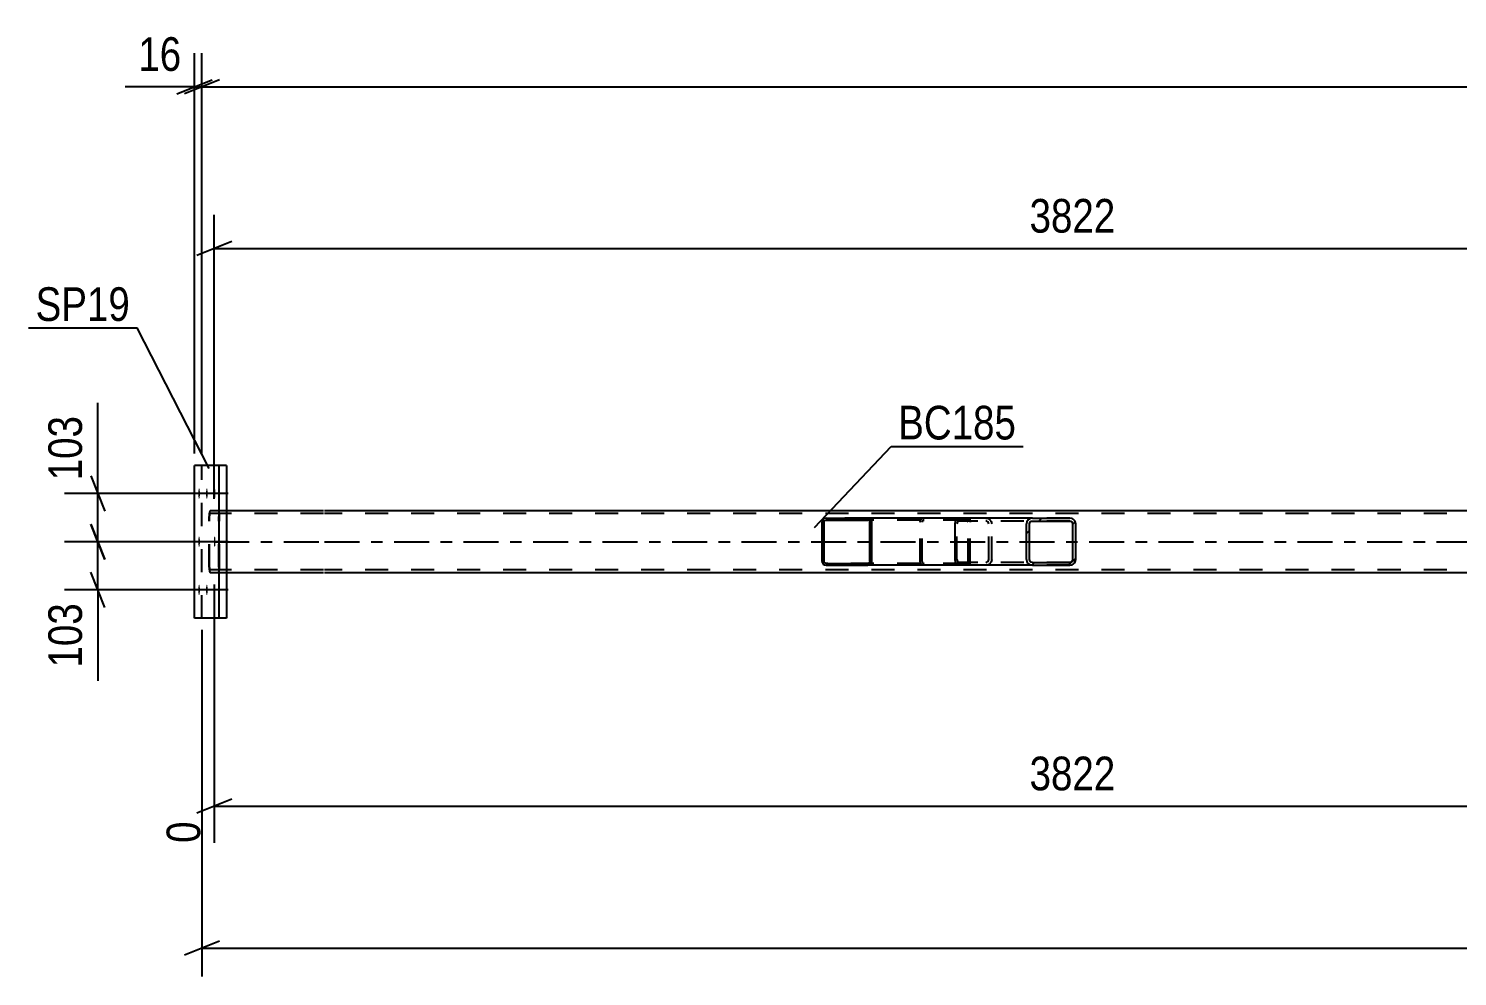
# Model space of a CAD drawing. Header units: millimetres. Extents: x 0 to 1779, y 0 to 560.
# Drawn here: x 1088.5 to 1210.2, y 154.3 to 235 of the extents above; entities that cross this region are included whole.
import ezdxf

# ---------------------------------------------------------------- set-up
doc = ezdxf.new("R2010")
doc.units = ezdxf.units.MM
doc.linetypes.add('DXK_LINE_DOT2', pattern=[3.9198, 1.9599, -1.9599])
doc.linetypes.add('DXK_LINE_DOT3', pattern=[5.9187, 2.979, -0.9799, 0.9799, -0.9799])
doc.styles.add('Arial Narrow', font='ARIALN.TTF', dxfattribs={"height": 0.2})

# ---------------------------------------------------------------- blocks, each defined once
blk = doc.blocks.new('Part-814185208-5528 - 5393')
at = {"linetype": 'Continuous'}
h = blk.add_hatch(dxfattribs=at)
h.set_pattern_fill('', scale=0.7, style=0, pattern_type=0)
h.set_pattern_definition([(45, (1177.6108, 192.9664), (-1.57154, 1.57154), [])])
h.paths.add_polyline_path([(1177.65, 192.78), (1177.61, 192.97), (1177.5, 193.12), (1177.34, 193.23), (1177.15, 193.26), (1173.96, 193.26), (1173.77, 193.23), (1173.61, 193.12), (1173.5, 192.97), (1173.46, 192.78), (1173.46, 189.74), (1173.5, 189.56), (1173.61, 189.4), (1173.77, 189.3), (1173.96, 189.26), (1177.15, 189.26), (1177.34, 189.3), (1177.5, 189.4), (1177.61, 189.56), (1177.65, 189.74)])
h.paths.add_polyline_path([(1177.38, 189.65), (1177.32, 189.57), (1177.24, 189.52), (1177.15, 189.5), (1173.96, 189.5), (1173.87, 189.52), (1173.78, 189.57), (1173.73, 189.65), (1173.71, 189.74), (1173.71, 192.78), (1173.73, 192.87), (1173.78, 192.95), (1173.87, 193), (1173.96, 193.02), (1177.15, 193.02), (1177.24, 193), (1177.32, 192.95), (1177.38, 192.87), (1177.4, 192.78), (1177.4, 189.74)])
at = {"color": 2, "linetype": 'Continuous'}
for p, q in [((1167.39, 192.78), (1167.41, 192.97)), ((1167.39, 189.74), (1167.39, 192.78)), ((1167.41, 192.97), (1167.47, 193.12)), ((1167.47, 193.12), (1167.56, 193.23)), ((1167.56, 193.23), (1167.66, 193.26)), ((1173.96, 193.26), (1167.66, 193.26)), ((1173.5, 192.97), (1173.46, 192.78)), ((1173.46, 189.74), (1173.46, 192.78)), ((1173.71, 192.78), (1173.73, 192.87)), ((1173.71, 189.74), (1173.71, 192.78)), ((1173.73, 192.87), (1173.78, 192.95)), ((1173.96, 193.26), (1173.77, 193.23)), ((1173.78, 192.95), (1173.87, 193)), ((1173.87, 193), (1173.96, 193.02)), ((1173.96, 193.26), (1177.15, 193.26)), ((1173.96, 193.02), (1177.15, 193.02)), ((1177.34, 193.23), (1177.15, 193.26)), ((1177.15, 193.02), (1177.24, 193)), ((1177.24, 193), (1177.32, 192.95)), ((1177.32, 192.95), (1177.38, 192.87)), ((1177.38, 192.87), (1177.4, 192.78)), ((1177.4, 189.74), (1177.4, 192.78)), ((1177.65, 192.78), (1177.61, 192.97)), ((1177.65, 189.74), (1177.65, 192.78)), ((1167.41, 189.56), (1167.39, 189.74)), ((1167.47, 189.4), (1167.41, 189.56)), ((1167.56, 189.3), (1167.47, 189.4)), ((1167.66, 189.26), (1167.56, 189.3)), ((1173.96, 189.26), (1167.66, 189.26)), ((1173.46, 189.74), (1173.5, 189.56)), ((1173.73, 189.65), (1173.71, 189.74)), ((1173.78, 189.57), (1173.73, 189.65)), ((1173.77, 189.3), (1173.96, 189.26)), ((1173.87, 189.52), (1173.78, 189.57)), ((1173.96, 189.5), (1173.87, 189.52)), ((1173.96, 189.5), (1177.15, 189.5)), ((1173.96, 189.26), (1177.15, 189.26)), ((1177.24, 189.52), (1177.15, 189.5)), ((1177.15, 189.26), (1177.34, 189.3)), ((1177.32, 189.57), (1177.24, 189.52)), ((1177.38, 189.65), (1177.32, 189.57)), ((1177.4, 189.74), (1177.38, 189.65)), ((1177.61, 189.56), (1177.65, 189.74))]:
    blk.add_line(p, q, dxfattribs=at)
at = {"color": 7, "linetype": 'DXK_LINE_DOT2'}
for p, q in [((1167.54, 192.87), (1167.53, 192.78)), ((1167.53, 189.74), (1167.53, 192.78)), ((1167.57, 192.95), (1167.54, 192.87)), ((1167.61, 193), (1167.57, 192.95)), ((1167.66, 193.02), (1167.61, 193)), ((1177.15, 193.02), (1167.66, 193.02)), ((1168.65, 193.02), (1168.65, 193.26)), ((1170, 193.26), (1170.19, 193.23)), ((1170.09, 193), (1170, 193.02)), ((1170.17, 192.95), (1170.09, 193)), ((1170.23, 192.87), (1170.17, 192.95)), ((1170.25, 192.78), (1170.23, 192.87)), ((1170.25, 189.74), (1170.25, 192.78)), ((1170.46, 192.97), (1170.5, 192.78)), ((1170.5, 189.74), (1170.5, 192.78)), ((1177.15, 193.26), (1173.96, 193.26)), ((1167.53, 189.74), (1167.54, 189.65)), ((1167.54, 189.65), (1167.57, 189.57)), ((1167.57, 189.57), (1167.61, 189.52)), ((1167.61, 189.52), (1167.66, 189.5)), ((1177.15, 189.5), (1167.66, 189.5)), ((1168.65, 189.26), (1168.65, 189.5)), ((1170, 189.5), (1170.09, 189.52)), ((1170.19, 189.3), (1170, 189.26)), ((1170.09, 189.52), (1170.17, 189.57)), ((1170.17, 189.57), (1170.23, 189.65)), ((1170.23, 189.65), (1170.25, 189.74)), ((1170.5, 189.74), (1170.46, 189.56)), ((1177.15, 189.26), (1173.96, 189.26))]:
    blk.add_line(p, q, dxfattribs=at)
for centre, start, end in [((1170.01, 192.77), 23.8494, 68.8059), ((1170.01, 189.76), 291.1941, 336.1506)]:
    blk.add_arc(centre, 0.492, start, end, dxfattribs=at)
at = {"color": 2, "linetype": 'Continuous'}
for centre, start, end in [((1173.95, 192.77), 111.1941, 156.1506), ((1177.16, 192.77), 23.8494, 68.8059), ((1173.95, 189.76), 203.8494, 248.8059), ((1177.16, 189.76), 291.1941, 336.1506)]:
    blk.add_arc(centre, 0.492, start, end, dxfattribs=at)
blk = doc.blocks.new('Part-814185208-5529 - 5393')
at = {"linetype": 'Continuous'}
h = blk.add_hatch(dxfattribs=at)
h.set_pattern_fill('', scale=0.7, style=0, pattern_type=0)
h.set_pattern_definition([(45, (1160.2786, 193.0652), (-1.57154, 1.57154), [])])
h.paths.add_polyline_path([(1160.3, 192.94), (1160.28, 193.07), (1160.2, 193.17), (1160.09, 193.24), (1159.96, 193.26), (1156.39, 193.26), (1156.26, 193.24), (1156.15, 193.17), (1156.07, 193.07), (1156.05, 192.94), (1156.05, 189.58), (1156.07, 189.46), (1156.15, 189.36), (1156.26, 189.29), (1156.39, 189.26), (1159.96, 189.26), (1160.09, 189.29), (1160.2, 189.36), (1160.28, 189.46), (1160.3, 189.58)])
h.paths.add_polyline_path([(1160.12, 189.52), (1160.08, 189.47), (1160.03, 189.43), (1159.96, 189.42), (1156.39, 189.42), (1156.32, 189.43), (1156.27, 189.47), (1156.23, 189.52), (1156.22, 189.58), (1156.22, 192.94), (1156.23, 193), (1156.27, 193.06), (1156.32, 193.09), (1156.39, 193.1), (1159.96, 193.1), (1160.03, 193.09), (1160.08, 193.06), (1160.12, 193), (1160.13, 192.94), (1160.13, 189.58)])
at = {"color": 2, "linetype": 'Continuous'}
for p, q in [((1156.07, 193.07), (1156.05, 192.94)), ((1156.05, 189.58), (1156.05, 192.94)), ((1156.22, 192.94), (1156.23, 193)), ((1156.22, 189.58), (1156.22, 192.94)), ((1156.23, 193), (1156.27, 193.06)), ((1156.39, 193.26), (1156.26, 193.24)), ((1156.27, 193.06), (1156.32, 193.09)), ((1156.32, 193.09), (1156.39, 193.1)), ((1156.39, 193.26), (1159.96, 193.26)), ((1156.39, 193.1), (1159.96, 193.1)), ((1167.66, 193.26), (1159.96, 193.26)), ((1160.09, 193.24), (1159.96, 193.26)), ((1159.96, 193.1), (1160.03, 193.09)), ((1160.03, 193.09), (1160.08, 193.06)), ((1160.08, 193.06), (1160.12, 193)), ((1160.12, 193), (1160.13, 192.94)), ((1160.13, 189.58), (1160.13, 192.94)), ((1160.3, 192.94), (1160.28, 193.07)), ((1160.3, 189.58), (1160.3, 192.94)), ((1156.05, 189.58), (1156.07, 189.46)), ((1156.23, 189.52), (1156.22, 189.58)), ((1156.27, 189.47), (1156.23, 189.52)), ((1156.26, 189.29), (1156.39, 189.26)), ((1156.32, 189.43), (1156.27, 189.47)), ((1156.39, 189.42), (1156.32, 189.43)), ((1156.39, 189.42), (1159.96, 189.42)), ((1156.39, 189.26), (1159.96, 189.26)), ((1160.03, 189.43), (1159.96, 189.42)), ((1159.96, 189.26), (1160.09, 189.29)), ((1167.66, 189.26), (1159.96, 189.26)), ((1160.08, 189.47), (1160.03, 189.43)), ((1160.12, 189.52), (1160.08, 189.47)), ((1160.13, 189.58), (1160.12, 189.52)), ((1160.28, 189.46), (1160.3, 189.58))]:
    blk.add_line(p, q, dxfattribs=at)
at = {"color": 7, "linetype": 'DXK_LINE_DOT2'}
for p, q in [((1159.96, 193.26), (1156.39, 193.26)), ((1168.31, 193.1), (1156.39, 193.1)), ((1164.4, 192.94), (1164.42, 193.07)), ((1164.4, 189.58), (1164.4, 192.94)), ((1164.58, 193), (1164.57, 192.94)), ((1164.57, 189.58), (1164.57, 192.94)), ((1164.62, 193.06), (1164.58, 193)), ((1164.61, 193.24), (1164.74, 193.26)), ((1164.62, 193.06), (1164.63, 193.07)), ((1164.63, 193.07), (1164.67, 193.09)), ((1164.67, 193.09), (1164.74, 193.1)), ((1168.31, 193.26), (1167.66, 193.26)), ((1168.31, 193.26), (1168.44, 193.24)), ((1168.38, 193.09), (1168.31, 193.1)), ((1168.43, 193.06), (1168.38, 193.09)), ((1168.47, 193), (1168.43, 193.06)), ((1168.48, 192.94), (1168.47, 193)), ((1168.48, 189.58), (1168.48, 192.94)), ((1168.63, 193.07), (1168.65, 192.97)), ((1168.65, 192.97), (1168.65, 192.94)), ((1168.65, 189.58), (1168.65, 192.94)), ((1168.31, 189.42), (1156.39, 189.42)), ((1159.96, 189.26), (1156.39, 189.26)), ((1164.42, 189.46), (1164.4, 189.58)), ((1164.57, 189.58), (1164.58, 189.52)), ((1164.58, 189.52), (1164.62, 189.47)), ((1164.74, 189.26), (1164.61, 189.29)), ((1164.62, 189.47), (1164.63, 189.46)), ((1164.63, 189.46), (1164.67, 189.43)), ((1164.67, 189.43), (1164.74, 189.42)), ((1168.31, 189.26), (1167.66, 189.26)), ((1168.31, 189.42), (1168.38, 189.43)), ((1168.44, 189.29), (1168.31, 189.26)), ((1168.38, 189.43), (1168.43, 189.47)), ((1168.43, 189.47), (1168.47, 189.52)), ((1168.47, 189.52), (1168.48, 189.58)), ((1168.65, 189.56), (1168.63, 189.46)), ((1168.65, 189.58), (1168.65, 189.56))]:
    blk.add_line(p, q, dxfattribs=at)
at = {"color": 2, "linetype": 'Continuous'}
for centre, start, end in [((1156.38, 192.93), 110.7583, 155.68), ((1159.98, 192.93), 24.32, 69.2417), ((1156.38, 189.6), 204.32, 249.2417), ((1159.98, 189.6), 290.7583, 335.68)]:
    blk.add_arc(centre, 0.331, start, end, dxfattribs=at)
at = {"color": 7, "linetype": 'DXK_LINE_DOT2'}
for centre, start, end in [((1164.72, 192.93), 110.7583, 155.68), ((1168.33, 192.93), 24.32, 69.2417), ((1164.72, 189.6), 204.32, 249.2417), ((1168.33, 189.6), 290.7583, 335.68)]:
    blk.add_arc(centre, 0.331, start, end, dxfattribs=at)
blk = doc.blocks.new('Part-814185208-5535 - 5393')
at = {"color": 2, "linetype": 'Continuous'}
for p, q in [((1105.34, 197.76), (1102.6, 197.76)), ((1102.6, 184.76), (1102.6, 197.76)), ((1104.71, 184.76), (1104.71, 197.76)), ((1105.34, 197.76), (1105.34, 184.76)), ((1105.34, 184.76), (1102.6, 184.76))]:
    blk.add_line(p, q, dxfattribs=at)
at = {"color": 7, "linetype": 'DXK_LINE_DOT2'}
blk.add_line((1103.24, 184.76), (1103.24, 197.76), dxfattribs=at)
blk = doc.blocks.new('Part-814185208-5672 - 5393')
at = {"color": 7, "linetype": 'DXK_LINE_DOT2'}
for p, q in [((1103.88, 193.76), (1103.86, 193.61)), ((1103.86, 193.61), (1103.86, 193.42)), ((1103.9, 193.87), (1103.88, 193.76)), ((1103.89, 193.42), (1103.9, 193.51)), ((1103.93, 193.9), (1103.9, 193.87)), ((1103.9, 193.51), (1103.91, 193.59)), ((1103.91, 193.59), (1103.92, 193.64)), ((1103.92, 193.64), (1103.93, 193.66)), ((1105.34, 193.9), (1103.93, 193.9)), ((1113.58, 193.66), (1103.93, 193.66)), ((1104.67, 193.87), (1104.64, 193.9)), ((1104.64, 193.66), (1104.66, 193.64)), ((1104.66, 193.64), (1104.67, 193.59)), ((1104.7, 193.76), (1104.67, 193.87)), ((1104.67, 193.59), (1104.68, 193.51)), ((1104.68, 193.51), (1104.68, 193.42)), ((1104.72, 193.61), (1104.7, 193.76)), ((1104.72, 193.42), (1104.72, 193.61)), ((1687.46, 193.66), (1113.68, 193.66)), ((1103.86, 189.1), (1103.86, 193.42)), ((1103.89, 189.1), (1103.89, 193.42)), ((1104.68, 189.1), (1104.68, 193.42)), ((1104.72, 189.1), (1104.72, 193.42)), ((1103.86, 189.1), (1103.86, 188.92)), ((1103.86, 188.92), (1103.88, 188.76)), ((1103.88, 188.76), (1103.9, 188.66)), ((1103.9, 189.01), (1103.89, 189.1)), ((1103.91, 188.93), (1103.9, 189.01)), ((1103.9, 188.66), (1103.93, 188.62)), ((1103.92, 188.88), (1103.91, 188.93)), ((1103.93, 188.86), (1103.92, 188.88)), ((1113.58, 188.86), (1103.93, 188.86)), ((1105.34, 188.62), (1103.93, 188.62)), ((1104.66, 188.88), (1104.64, 188.86)), ((1104.64, 188.62), (1104.67, 188.66)), ((1104.67, 188.93), (1104.66, 188.88)), ((1104.68, 189.01), (1104.67, 188.93)), ((1104.67, 188.66), (1104.7, 188.76)), ((1104.68, 189.1), (1104.68, 189.01)), ((1104.7, 188.76), (1104.72, 188.92)), ((1104.72, 188.92), (1104.72, 189.1)), ((1687.46, 188.86), (1113.68, 188.86))]:
    blk.add_line(p, q, dxfattribs=at)
at = {"color": 2, "linetype": 'Continuous'}
for p, q in [((1113.58, 193.9), (1105.34, 193.9)), ((1249.67, 193.9), (1113.68, 193.9)), ((1113.58, 188.62), (1105.34, 188.62)), ((1249.67, 188.62), (1113.68, 188.62))]:
    blk.add_line(p, q, dxfattribs=at)
at = {"color": 7, "linetype": 'DXK_LINE_DOT3'}
for p, q in [((1104.29, 191.26), (1113.58, 191.26)), ((1113.68, 191.26), (1687.46, 191.26))]:
    blk.add_line(p, q, dxfattribs=at)
blk = doc.blocks.new('Bolt-814185208-5674 - 5393')
at = {"linetype": 'Continuous'}
for points in [[(1103.06, 195.36), (1103.06, 195.27), (1103.06, 195.18), (1103.05, 195.1), (1103.04, 195.04), (1103.03, 194.98), (1103.02, 194.94), (1103, 194.93), (1102.99, 194.93), (1102.97, 194.94), (1102.96, 194.98), (1102.95, 195.04), (1102.94, 195.1), (1102.93, 195.18), (1102.92, 195.27), (1102.92, 195.36), (1102.92, 195.45), (1102.93, 195.54), (1102.94, 195.62), (1102.95, 195.69), (1102.96, 195.74), (1102.97, 195.78), (1102.99, 195.8), (1103, 195.8), (1103.02, 195.78), (1103.03, 195.74), (1103.04, 195.69), (1103.05, 195.62), (1103.06, 195.54), (1103.06, 195.45)], [(1103.73, 195.36), (1103.73, 195.27), (1103.72, 195.18), (1103.71, 195.1), (1103.7, 195.04), (1103.69, 194.98), (1103.68, 194.94), (1103.66, 194.93), (1103.65, 194.93), (1103.63, 194.94), (1103.62, 194.98), (1103.61, 195.04), (1103.6, 195.1), (1103.59, 195.18), (1103.59, 195.27), (1103.59, 195.36), (1103.59, 195.45), (1103.59, 195.54), (1103.6, 195.62), (1103.61, 195.69), (1103.62, 195.74), (1103.63, 195.78), (1103.65, 195.8), (1103.66, 195.8), (1103.68, 195.78), (1103.69, 195.74), (1103.7, 195.69), (1103.71, 195.62), (1103.72, 195.54), (1103.73, 195.45)], [(1104.39, 195.36), (1104.39, 195.27), (1104.39, 195.18), (1104.38, 195.1), (1104.37, 195.04), (1104.36, 194.98), (1104.34, 194.94), (1104.33, 194.93), (1104.31, 194.93), (1104.3, 194.94), (1104.28, 194.98), (1104.27, 195.04), (1104.26, 195.1), (1104.26, 195.18), (1104.25, 195.27), (1104.25, 195.36), (1104.25, 195.45), (1104.26, 195.54), (1104.26, 195.62), (1104.27, 195.69), (1104.28, 195.74), (1104.3, 195.78), (1104.31, 195.8), (1104.33, 195.8), (1104.34, 195.78), (1104.36, 195.74), (1104.37, 195.69), (1104.38, 195.62), (1104.39, 195.54), (1104.39, 195.45)], [(1103.06, 191.26), (1103.06, 191.17), (1103.06, 191.08), (1103.05, 191), (1103.04, 190.94), (1103.03, 190.88), (1103.02, 190.84), (1103, 190.83), (1102.99, 190.83), (1102.97, 190.84), (1102.96, 190.88), (1102.95, 190.94), (1102.94, 191), (1102.93, 191.08), (1102.92, 191.17), (1102.92, 191.26), (1102.92, 191.35), (1102.93, 191.44), (1102.94, 191.52), (1102.95, 191.59), (1102.96, 191.64), (1102.97, 191.68), (1102.99, 191.7), (1103, 191.7), (1103.02, 191.68), (1103.03, 191.64), (1103.04, 191.59), (1103.05, 191.52), (1103.06, 191.44), (1103.06, 191.35)], [(1104.39, 191.26), (1104.39, 191.17), (1104.39, 191.08), (1104.38, 191), (1104.37, 190.94), (1104.36, 190.88), (1104.34, 190.84), (1104.33, 190.83), (1104.31, 190.83), (1104.3, 190.84), (1104.28, 190.88), (1104.27, 190.94), (1104.26, 191), (1104.26, 191.08), (1104.25, 191.17), (1104.25, 191.26), (1104.25, 191.35), (1104.26, 191.44), (1104.26, 191.52), (1104.27, 191.59), (1104.28, 191.64), (1104.3, 191.68), (1104.31, 191.7), (1104.33, 191.7), (1104.34, 191.68), (1104.36, 191.64), (1104.37, 191.59), (1104.38, 191.52), (1104.39, 191.44), (1104.39, 191.35)], [(1103.06, 187.16), (1103.06, 187.07), (1103.06, 186.98), (1103.05, 186.9), (1103.04, 186.84), (1103.03, 186.78), (1103.02, 186.74), (1103, 186.73), (1102.99, 186.73), (1102.97, 186.74), (1102.96, 186.78), (1102.95, 186.84), (1102.94, 186.9), (1102.93, 186.98), (1102.92, 187.07), (1102.92, 187.16), (1102.92, 187.25), (1102.93, 187.34), (1102.94, 187.42), (1102.95, 187.49), (1102.96, 187.54), (1102.97, 187.58), (1102.99, 187.6), (1103, 187.6), (1103.02, 187.58), (1103.03, 187.54), (1103.04, 187.49), (1103.05, 187.42), (1103.06, 187.34), (1103.06, 187.25)], [(1103.73, 187.16), (1103.73, 187.07), (1103.72, 186.98), (1103.71, 186.9), (1103.7, 186.84), (1103.69, 186.78), (1103.68, 186.74), (1103.66, 186.73), (1103.65, 186.73), (1103.63, 186.74), (1103.62, 186.78), (1103.61, 186.84), (1103.6, 186.9), (1103.59, 186.98), (1103.59, 187.07), (1103.59, 187.16), (1103.59, 187.25), (1103.59, 187.34), (1103.6, 187.42), (1103.61, 187.49), (1103.62, 187.54), (1103.63, 187.58), (1103.65, 187.6), (1103.66, 187.6), (1103.68, 187.58), (1103.69, 187.54), (1103.7, 187.49), (1103.71, 187.42), (1103.72, 187.34), (1103.73, 187.25)], [(1104.39, 187.16), (1104.39, 187.07), (1104.39, 186.98), (1104.38, 186.9), (1104.37, 186.84), (1104.36, 186.78), (1104.34, 186.74), (1104.33, 186.73), (1104.31, 186.73), (1104.3, 186.74), (1104.28, 186.78), (1104.27, 186.84), (1104.26, 186.9), (1104.26, 186.98), (1104.25, 187.07), (1104.25, 187.16), (1104.25, 187.25), (1104.26, 187.34), (1104.26, 187.42), (1104.27, 187.49), (1104.28, 187.54), (1104.3, 187.58), (1104.31, 187.6), (1104.33, 187.6), (1104.34, 187.58), (1104.36, 187.54), (1104.37, 187.49), (1104.38, 187.42), (1104.39, 187.34), (1104.39, 187.25)]]:
    blk.add_hatch(color=1, dxfattribs=at).paths.add_polyline_path(points)
at = {"color": 1, "linetype": 'Continuous'}
for p, q in [((1104.14, 195.36), (1100.86, 195.36)), ((1104.8, 195.36), (1101.53, 195.36)), ((1105.46, 195.36), (1102.19, 195.36)), ((1104.14, 191.26), (1100.86, 191.26)), ((1105.46, 191.26), (1102.19, 191.26)), ((1104.14, 187.16), (1100.86, 187.16)), ((1104.8, 187.16), (1101.53, 187.16)), ((1105.46, 187.16), (1102.19, 187.16))]:
    blk.add_line(p, q, dxfattribs=at)
blk = doc.blocks.new('StraightDimension-814185208-10852 - 5393')
at = {"color": 7, "linetype": 'Continuous'}
for p, q in [((1102.6, 198.76), (1102.6, 232.85)), ((1103.24, 198.76), (1103.24, 232.85)), ((1102.6, 230), (1096.7, 230)), ((1102.6, 230), (1096.7, 230)), ((1101.1, 229.4), (1104.1, 230.6)), ((1104.74, 230.6), (1101.74, 229.4)), ((1102.6, 230), (1103.24, 230))]:
    blk.add_line(p, q, dxfattribs=at)
at = {"color": 0}
blk.add_wipeout([(1102.08, 230.75), (1102.08, 234.95), (1097.22, 234.95), (1097.22, 230.75)], dxfattribs=at)
at = {"color": 3, "style": 'Arial Narrow'}
blk.add_text('16', height=2.863, dxfattribs=at).set_placement((1097.82, 231.35))
blk = doc.blocks.new('StraightDimension-814185208-5780 - 5393')
at = {"color": 7, "linetype": 'Continuous'}
for p, q in [((1093.77, 192.76), (1094.97, 189.76)), ((1101.99, 191.26), (1091.52, 191.26)), ((1094.37, 187.16), (1094.37, 191.26)), ((1094.97, 185.66), (1093.77, 188.66)), ((1102.66, 187.16), (1091.52, 187.16)), ((1094.37, 187.16), (1094.37, 179.43)), ((1094.37, 187.16), (1094.37, 179.43))]:
    blk.add_line(p, q, dxfattribs=at)
at = {"color": 0}
blk.add_wipeout([(1093.62, 186.64), (1089.42, 186.64), (1089.42, 179.95), (1093.62, 179.95)], dxfattribs=at)
at = {"color": 3, "style": 'Arial Narrow'}
blk.add_text('103', height=2.863, rotation=90.0002, dxfattribs=at).set_placement((1093.02, 180.55))
blk = doc.blocks.new('StraightDimension-814185208-5714 - 5393')
at = {"color": 7, "linetype": 'Continuous'}
for p, q in [((1104.29, 194.9), (1104.29, 219.08)), ((1250.47, 203.3), (1250.47, 219.08)), ((1105.79, 216.83), (1102.79, 215.63)), ((1248.97, 215.63), (1251.97, 216.83)), ((1104.29, 216.23), (1250.47, 216.23))]:
    blk.add_line(p, q, dxfattribs=at)
at = {"color": 0}
blk.add_wipeout([(1181.64, 216.98), (1181.64, 221.18), (1173.12, 221.18), (1173.12, 216.98)], dxfattribs=at)
at = {"color": 3, "style": 'Arial Narrow'}
blk.add_text('3822', height=2.863, dxfattribs=at).set_placement((1173.72, 217.58))
blk = doc.blocks.new('StraightDimension-814185208-5732 - 5393')
at = {"color": 7, "linetype": 'Continuous'}
for p, q in [((1104.29, 187.62), (1104.29, 165.62)), ((1250.47, 179.22), (1250.47, 160.14)), ((1105.79, 169.35), (1102.79, 168.15)), ((1248.97, 168.15), (1251.97, 169.35)), ((1104.29, 168.75), (1250.47, 168.75))]:
    blk.add_line(p, q, dxfattribs=at)
at = {"color": 0}
blk.add_wipeout([(1181.64, 169.5), (1181.64, 173.7), (1173.12, 173.7), (1173.12, 169.5)], dxfattribs=at)
at = {"color": 3, "style": 'Arial Narrow'}
blk.add_text('3822', height=2.863, dxfattribs=at).set_placement((1173.72, 170.1))
at = {"color": 0, "linetype": 'Continuous'}
for points in [[(1103.69, 168.05), (1099.49, 168.05), (1099.49, 165.02), (1103.69, 165.02)], [(1249.87, 168.05), (1245.67, 168.05), (1245.67, 159.54), (1249.87, 159.54)]]:
    blk.add_wipeout(points, dxfattribs=at)
at = {"color": 3, "linetype": 'Continuous', "style": 'Arial Narrow'}
for s, height, p in [('0', 2.86, (1103.09, 165.62)), ('3822', 2.863, (1249.27, 160.14))]:
    blk.add_text(s, height=height, rotation=90.0002, dxfattribs=at).set_placement(p)
blk = doc.blocks.new('StraightDimension-814185208-5793 - 5393')
at = {"color": 7, "linetype": 'Continuous'}
for p, q in [((1094.37, 195.36), (1094.37, 203.1)), ((1094.37, 195.36), (1094.37, 203.1)), ((1093.77, 196.86), (1094.97, 193.86)), ((1102.66, 195.36), (1091.52, 195.36)), ((1094.37, 191.26), (1094.37, 195.36)), ((1094.97, 189.76), (1093.77, 192.76)), ((1101.99, 191.26), (1091.52, 191.26))]:
    blk.add_line(p, q, dxfattribs=at)
at = {"color": 0}
blk.add_wipeout([(1093.62, 202.57), (1089.42, 202.57), (1089.42, 195.89), (1093.62, 195.89)], dxfattribs=at)
at = {"color": 3, "style": 'Arial Narrow'}
blk.add_text('103', height=2.863, rotation=90.0002, dxfattribs=at).set_placement((1093.02, 196.49))
blk = doc.blocks.new('StraightDimension-814185208-5807 - 5393')
at = {"color": 7, "linetype": 'Continuous'}
for p, q in [((1103.24, 183.76), (1103.24, 154.25)), ((1104.74, 157.25), (1101.74, 156.05)), ((1103.24, 156.65), (1696.08, 156.65))]:
    blk.add_line(p, q, dxfattribs=at)
blk = doc.blocks.new('StraightDimension-814185208-10851 - 5393')
at = {"color": 7, "linetype": 'Continuous'}
for p, q in [((1103.24, 198.76), (1103.24, 232.85)), ((1104.74, 230.6), (1101.74, 229.4)), ((1103.24, 230), (1696.08, 230))]:
    blk.add_line(p, q, dxfattribs=at)
blk = doc.blocks.new('Mark-814185208-5531 - 5393')
at = {"color": 0}
blk.add_wipeout([(1097.11, 210.06), (1097.11, 213.06), (1089.07, 213.06), (1089.07, 210.06)], dxfattribs=at)
blk.add_wipeout([(1097.11, 210.06), (1097.11, 213.06), (1089.07, 213.06), (1089.07, 210.06)], dxfattribs=at)
at = {"color": 30, "linetype": 'Continuous'}
for p in [(1088.47, 209.46), (1103.85, 197.49)]:
    blk.add_line(p, (1097.71, 209.46), dxfattribs=at)
at = {"color": 3, "style": 'Arial Narrow'}
blk.add_text('SP19', height=2.863, dxfattribs=at).set_placement((1089.07, 210.06))
blk = doc.blocks.new('Mark-814185208-5668 - 5393')
at = {"color": 0}
blk.add_wipeout([(1172.58, 199.97), (1172.58, 202.97), (1162.53, 202.97), (1162.53, 199.97)], dxfattribs=at)
blk.add_wipeout([(1172.58, 199.97), (1172.58, 202.97), (1162.53, 202.97), (1162.53, 199.97)], dxfattribs=at)
at = {"color": 30, "linetype": 'Continuous'}
for p, q in [((1155.41, 192.47), (1161.93, 199.37)), ((1161.93, 199.37), (1173.18, 199.37))]:
    blk.add_line(p, q, dxfattribs=at)
at = {"color": 3, "style": 'Arial Narrow'}
blk.add_text('BC185', height=2.863, dxfattribs=at).set_placement((1162.53, 199.97))

msp = doc.modelspace()

# ---------------------------------------------------------------- block references
for name in ['StraightDimension-814185208-10852 - 5393', 'Part-814185208-5535 - 5393', 'Bolt-814185208-5674 - 5393', 'Part-814185208-5672 - 5393', 'Part-814185208-5529 - 5393', 'Part-814185208-5528 - 5393']:
    msp.add_blockref(name, (0, 0))

# ---------------------------------------------------------------- next in the draw order: block references
for name in ['StraightDimension-814185208-5714 - 5393', 'StraightDimension-814185208-5780 - 5393']:
    msp.add_blockref(name, (0, 0))

# ---------------------------------------------------------------- next in the draw order: block references
for name in ['StraightDimension-814185208-5793 - 5393', 'StraightDimension-814185208-5732 - 5393']:
    msp.add_blockref(name, (0, 0))

# ---------------------------------------------------------------- next in the draw order: block references
for name in ['StraightDimension-814185208-10851 - 5393', 'StraightDimension-814185208-5807 - 5393']:
    msp.add_blockref(name, (0, 0))

# ---------------------------------------------------------------- next in the draw order: block references
for name in ['Mark-814185208-5531 - 5393', 'Mark-814185208-5668 - 5393']:
    msp.add_blockref(name, (0, 0))

doc.saveas('drawing.dxf')
